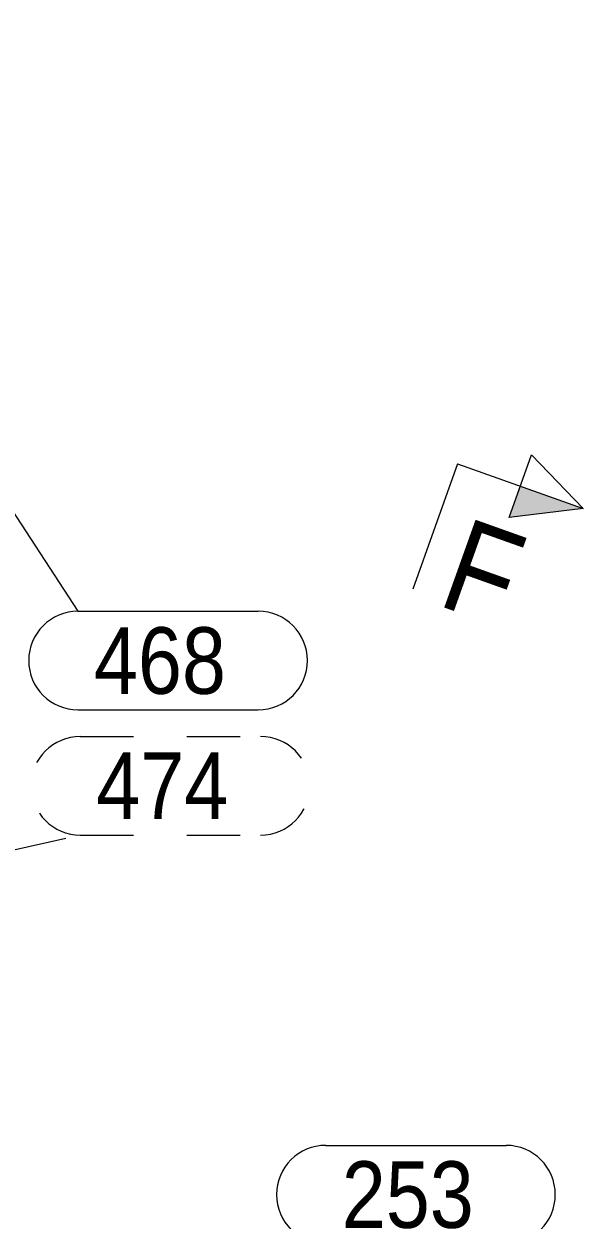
# Model space of a CAD drawing. Header units: millimetres. Extents: x 2 to 579, y 1 to 825.
# Drawn here: x 93.14 to 114.12, y 611.74 to 656.66 of the extents above; entities that cross this region are included whole.
import ezdxf

# ---------------------------------------------------------------- set-up
doc = ezdxf.new("R2010")
doc.units = ezdxf.units.MM
doc.linetypes.add('XKITLINE00', pattern=[0])
doc.linetypes.add('XKITLINE02', pattern=[4, 2, -2])
doc.layers.add('PartMark', color=7, linetype='Continuous', lineweight=0)
doc.layers.add('Section', color=6, linetype='Continuous', lineweight=0)
doc.styles.add('ARIAL', font='ARIAL.TTF')

# ---------------------------------------------------------------- blocks, each defined once
blk = doc.blocks.new('*A258')
at = {"layer": 'Section'}
blk.add_hatch(color=3, dxfattribs=at).paths.add_polyline_path([(111.765, 639.299), (114.12, 638.459), (111.345, 638.122)], flags=17)
at = {"layer": 'Section', "color": 1, "linetype": 'XKITLINE00', "lineweight": 0}
for q in [(107.73, 635.43), (114.12, 638.459)]:
    blk.add_line((109.411, 640.139), q, dxfattribs=at)
at = {"layer": 'Section', "color": 3, "linetype": 'XKITLINE00', "lineweight": 0}
for p, q in [((111.345, 638.122), (112.185, 640.476)), ((112.185, 640.476), (114.12, 638.459)), ((114.12, 638.459), (111.345, 638.122))]:
    blk.add_line(p, q, dxfattribs=at)
at = {"layer": 'Section', "color": 7, "style": 'ARIAL', "width": 0.85}
blk.add_text('F', height=3.5, rotation=-19.641, dxfattribs=at).set_placement((108.588, 634.858))
blk = doc.blocks.new('*A269')
at = {"layer": 'PartMark', "color": 7, "linetype": 'XKITLINE00', "lineweight": 0}
for p, q in [((104.466, 614.546), (111.229, 614.546)), ((100.024, 577.175), (104.466, 610.846)), ((104.466, 610.846), (111.229, 610.846))]:
    blk.add_line(p, q, dxfattribs=at)
for centre, start, end in [((104.466, 612.696), 90, 270), ((111.229, 612.696), 270, 90)]:
    blk.add_arc(centre, 1.85, start, end, dxfattribs=at)
at = {"layer": 'PartMark', "color": 3, "style": 'ARIAL', "width": 0.85}
blk.add_text('253', height=2.5, dxfattribs=at).set_placement((105.066, 611.446))
blk = doc.blocks.new('*A277')
at = {"layer": 'PartMark', "color": 7, "linetype": 'XKITLINE00', "lineweight": 0}
for p, q in [((80.762, 656.661), (95.164, 634.602)), ((95.164, 634.602), (101.927, 634.602)), ((95.164, 630.902), (101.927, 630.902))]:
    blk.add_line(p, q, dxfattribs=at)
for centre, start, end in [((95.164, 632.752), 90, 270), ((101.927, 632.752), 270, 90)]:
    blk.add_arc(centre, 1.85, start, end, dxfattribs=at)
at = {"layer": 'PartMark', "color": 3, "style": 'ARIAL', "width": 0.85}
blk.add_text('468', height=2.5, dxfattribs=at).set_placement((95.764, 631.502))
blk = doc.blocks.new('*A279')
at = {"layer": 'PartMark', "color": 7, "linetype": 'XKITLINE02', "lineweight": 0}
for p, q in [((95.251, 629.899), (102.014, 629.899)), ((84.95, 623.885), (95.251, 626.199)), ((95.251, 626.199), (102.014, 626.199))]:
    blk.add_line(p, q, dxfattribs=at)
for centre, start, end in [((95.251, 628.049), 90, 270), ((102.014, 628.049), 270, 90)]:
    blk.add_arc(centre, 1.85, start, end, dxfattribs=at)
at = {"layer": 'PartMark', "color": 3, "style": 'ARIAL', "width": 0.85}
blk.add_text('474', height=2.5, dxfattribs=at).set_placement((95.851, 626.799))

msp = doc.modelspace()

# ---------------------------------------------------------------- block references
at = {"lineweight": 0}
for name in ['*A277', '*A258', '*A279', '*A269']:
    msp.add_blockref(name, (0, 0), dxfattribs=at)

doc.saveas('drawing.dxf')
